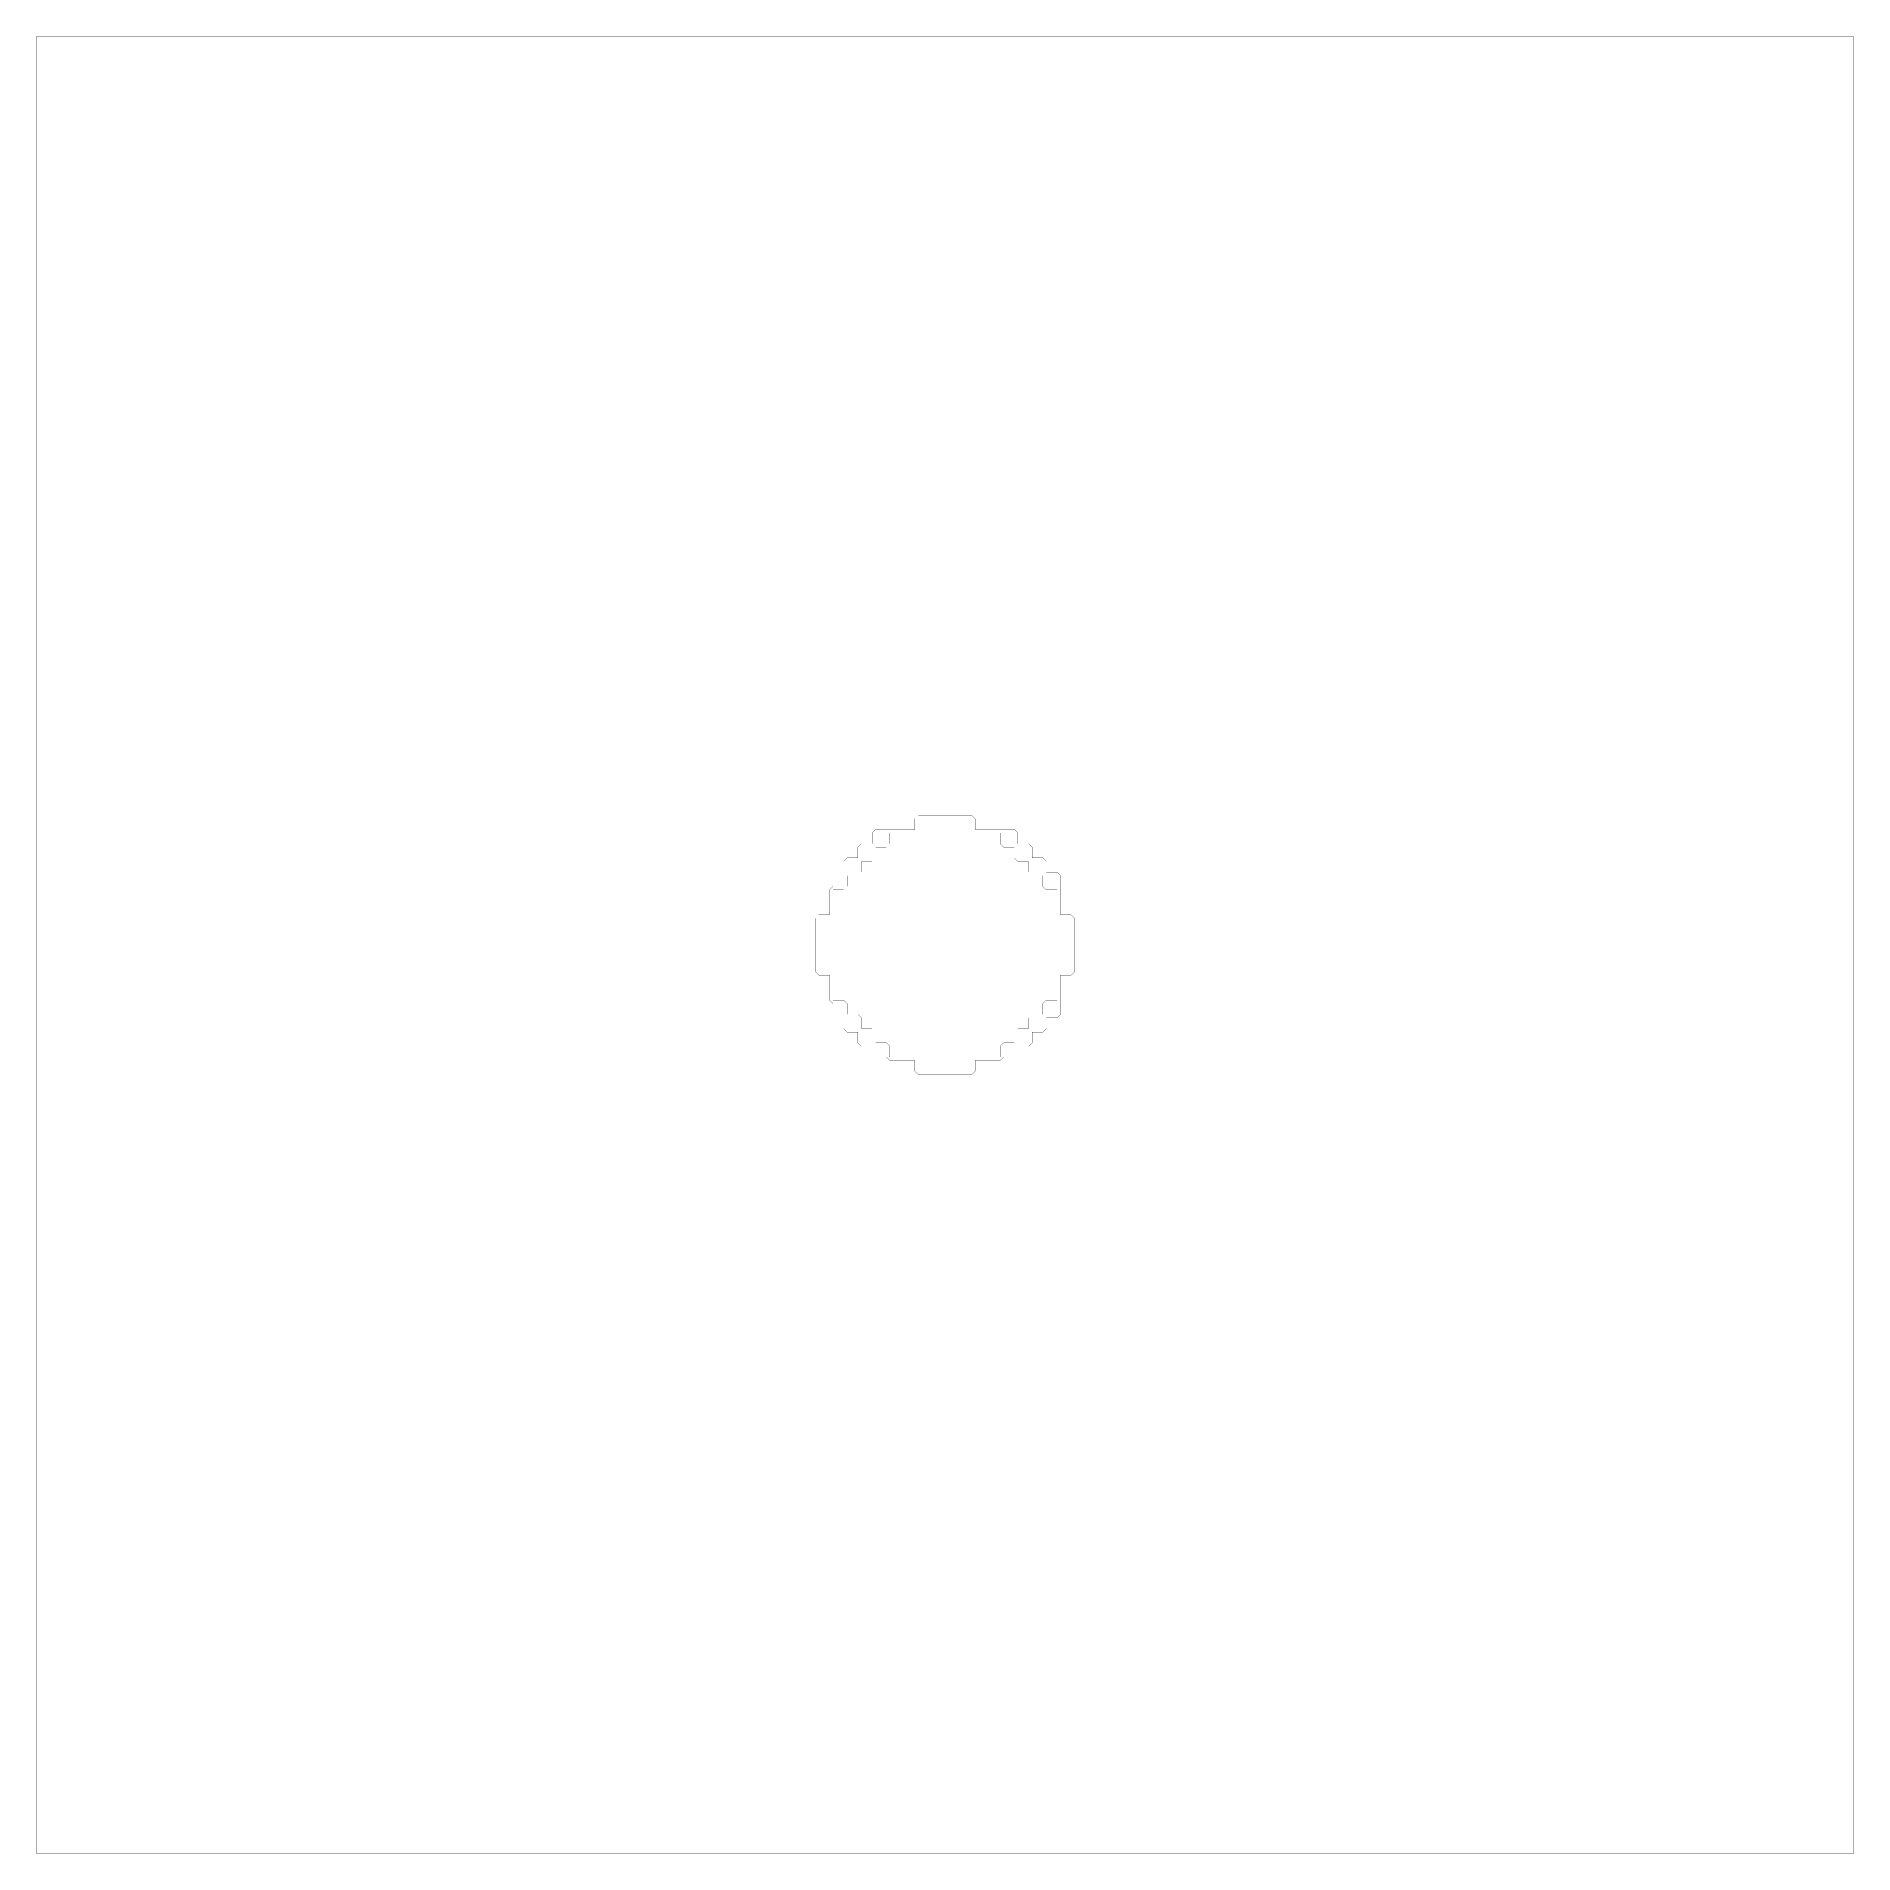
# Model space of a CAD drawing. Header units: metres. Extents: x 0 to 5006, y -5006 to 0.
import ezdxf

# ---------------------------------------------------------------- set-up
doc = ezdxf.new("R2010")
doc.units = ezdxf.units.M
doc.layers.add('conductor', color=1, linetype='Continuous')
doc.layers.add('substrate', color=5, linetype='Continuous')

msp = doc.modelspace()

# ---------------------------------------------------------------- linework, layer by layer
at = {"layer": 'conductor', "const_width": 0.5}
msp.add_lwpolyline([(2351, -2194.3), (2351, -2204.1), (2351, -2213.9), (2351, -2223.7), (2341.2, -2233.5), (2331.4, -2233.5), (2321.6, -2233.5), (2311.8, -2233.5), (2311.8, -2243.3), (2311.8, -2253.1), (2311.8, -2262.9), (2302, -2272.7), (2292.2, -2272.7), (2282.5, -2272.7), (2272.7, -2272.7), (2272.7, -2282.5), (2272.7, -2292.2), (2272.7, -2302), (2262.9, -2311.8), (2253.1, -2311.8), (2243.3, -2311.8), (2233.5, -2311.8), (2233.5, -2321.6), (2233.5, -2331.4), (2233.5, -2341.2), (2223.7, -2351), (2213.9, -2351), (2204.1, -2351), (2194.3, -2351), (2194.3, -2360.8), (2194.3, -2370.6), (2194.3, -2380.4), (2194.3, -2390.2), (2194.3, -2400), (2194.3, -2409.8), (2194.3, -2419.6), (2194.3, -2429.4), (2194.3, -2439.2), (2194.3, -2449), (2194.3, -2458.8), (2194.3, -2468.6), (2194.3, -2478.4), (2194.3, -2488.2), (2194.3, -2498), (2194.3, -2507.8), (2194.3, -2517.6), (2194.3, -2527.3), (2194.3, -2537.1), (2194.3, -2546.9), (2194.3, -2556.7), (2194.3, -2566.5), (2194.3, -2576.3), (2194.3, -2586.1), (2194.3, -2595.9), (2194.3, -2605.7), (2194.3, -2615.5), (2194.3, -2625.3), (2194.3, -2635.1), (2194.3, -2644.9), (2194.3, -2654.7), (2204.1, -2654.7), (2213.9, -2654.7), (2223.7, -2654.7), (2233.5, -2664.5), (2233.5, -2674.3), (2233.5, -2684.1), (2233.5, -2693.9), (2243.3, -2693.9), (2253.1, -2693.9), (2262.9, -2693.9), (2272.7, -2703.7), (2272.7, -2713.5), (2272.7, -2723.3), (2272.7, -2733.1), (2282.5, -2733.1), (2292.2, -2733.1), (2302, -2733.1), (2311.8, -2742.9), (2311.8, -2752.7), (2311.8, -2762.5), (2311.8, -2772.2), (2321.6, -2772.2), (2331.4, -2772.2), (2341.2, -2772.2), (2351, -2782), (2351, -2791.8), (2351, -2801.6), (2351, -2811.4), (2360.8, -2811.4), (2370.6, -2811.4), (2380.4, -2811.4), (2390.2, -2811.4), (2400, -2811.4), (2409.8, -2811.4), (2419.6, -2811.4), (2429.4, -2811.4), (2439.2, -2811.4), (2449, -2811.4), (2458.8, -2811.4), (2468.6, -2811.4), (2478.4, -2811.4), (2488.2, -2811.4), (2498, -2811.4), (2507.8, -2811.4), (2517.6, -2811.4), (2527.3, -2811.4), (2537.1, -2811.4), (2546.9, -2811.4), (2556.7, -2811.4), (2566.5, -2811.4), (2576.3, -2811.4), (2586.1, -2811.4), (2595.9, -2811.4), (2605.7, -2811.4), (2615.5, -2811.4), (2625.3, -2811.4), (2635.1, -2811.4), (2644.9, -2811.4), (2654.7, -2811.4), (2654.7, -2801.6), (2654.7, -2791.8), (2654.7, -2782), (2664.5, -2772.2), (2674.3, -2772.2), (2684.1, -2772.2), (2693.9, -2772.2), (2693.9, -2762.5), (2693.9, -2752.7), (2693.9, -2742.9), (2703.7, -2733.1), (2713.5, -2733.1), (2723.3, -2733.1), (2733.1, -2733.1), (2733.1, -2723.3), (2733.1, -2713.5), (2733.1, -2703.7), (2742.9, -2693.9), (2752.7, -2693.9), (2762.5, -2693.9), (2772.2, -2693.9), (2772.2, -2684.1), (2772.2, -2674.3), (2772.2, -2664.5), (2782, -2654.7), (2791.8, -2654.7), (2801.6, -2654.7), (2811.4, -2654.7), (2811.4, -2644.9), (2811.4, -2635.1), (2811.4, -2625.3), (2811.4, -2615.5), (2811.4, -2605.7), (2811.4, -2595.9), (2811.4, -2586.1), (2811.4, -2576.3), (2811.4, -2566.5), (2811.4, -2556.7), (2811.4, -2546.9), (2811.4, -2537.1), (2811.4, -2527.3), (2811.4, -2517.6), (2811.4, -2507.8), (2811.4, -2498), (2811.4, -2488.2), (2811.4, -2478.4), (2811.4, -2468.6), (2811.4, -2458.8), (2811.4, -2449), (2811.4, -2439.2), (2811.4, -2429.4), (2811.4, -2419.6), (2811.4, -2409.8), (2811.4, -2400), (2811.4, -2390.2), (2811.4, -2380.4), (2811.4, -2370.6), (2811.4, -2360.8), (2811.4, -2351), (2801.6, -2351), (2791.8, -2351), (2782, -2351), (2772.2, -2341.2), (2772.2, -2331.4), (2772.2, -2321.6), (2772.2, -2311.8), (2762.5, -2311.8), (2752.7, -2311.8), (2742.9, -2311.8), (2733.1, -2302), (2733.1, -2292.2), (2733.1, -2282.5), (2733.1, -2272.7), (2723.3, -2272.7), (2713.5, -2272.7), (2703.7, -2272.7), (2693.9, -2262.9), (2693.9, -2253.1), (2693.9, -2243.3), (2693.9, -2233.5), (2684.1, -2233.5), (2674.3, -2233.5), (2664.5, -2233.5), (2654.7, -2223.7), (2654.7, -2213.9), (2654.7, -2204.1), (2654.7, -2194.3), (2644.9, -2194.3), (2635.1, -2194.3), (2625.3, -2194.3), (2615.5, -2194.3), (2605.7, -2194.3), (2595.9, -2194.3), (2586.1, -2194.3), (2576.3, -2194.3), (2566.5, -2194.3), (2556.7, -2194.3), (2546.9, -2194.3), (2537.1, -2194.3), (2527.3, -2194.3), (2517.6, -2194.3), (2507.8, -2194.3), (2498, -2194.3), (2488.2, -2194.3), (2478.4, -2194.3), (2468.6, -2194.3), (2458.8, -2194.3), (2449, -2194.3), (2439.2, -2194.3), (2429.4, -2194.3), (2419.6, -2194.3), (2409.8, -2194.3), (2400, -2194.3), (2390.2, -2194.3), (2380.4, -2194.3), (2370.6, -2194.3), (2360.8, -2194.3)], close=True, dxfattribs=at)
at = {"layer": 'substrate', "const_width": 0.5}
for points in [[(0, 0), (0, -9.8), (0, -19.6), (0, -29.4), (0, -39.2), (0, -49), (0, -58.8), (0, -68.6), (0, -78.4), (0, -88.2), (0, -98), (0, -107.8), (0, -117.6), (0, -127.3), (0, -137.1), (0, -146.9), (0, -156.7), (0, -166.5), (0, -176.3), (0, -186.1), (0, -195.9), (0, -205.7), (0, -215.5), (0, -225.3), (0, -235.1), (0, -244.9), (0, -254.7), (0, -264.5), (0, -274.3), (0, -284.1), (0, -293.9), (0, -303.7), (0, -313.5), (0, -323.3), (0, -333.1), (0, -342.9), (0, -352.7), (0, -362.4), (0, -372.2), (0, -382), (0, -391.8), (0, -401.6), (0, -411.4), (0, -421.2), (0, -431), (0, -440.8), (0, -450.6), (0, -460.4), (0, -470.2), (0, -480), (0, -489.8), (0, -499.6), (0, -509.4), (0, -519.2), (0, -529), (0, -538.8), (0, -548.6), (0, -558.4), (0, -568.2), (0, -578), (0, -587.8), (0, -597.6), (0, -607.3), (0, -617.1), (0, -626.9), (0, -636.7), (0, -646.5), (0, -656.3), (0, -666.1), (0, -675.9), (0, -685.7), (0, -695.5), (0, -705.3), (0, -715.1), (0, -724.9), (0, -734.7), (0, -744.5), (0, -754.3), (0, -764.1), (0, -773.9), (0, -783.7), (0, -793.5), (0, -803.3), (0, -813.1), (0, -822.9), (0, -832.7), (0, -842.4), (0, -852.2), (0, -862), (0, -871.8), (0, -881.6), (0, -891.4), (0, -901.2), (0, -911), (0, -920.8), (0, -930.6), (0, -940.4), (0, -950.2), (0, -960), (0, -969.8), (0, -979.6), (0, -989.4), (0, -999.2), (0, -1009), (0, -1018.8), (0, -1028.6), (0, -1038.4), (0, -1048.2), (0, -1058), (0, -1067.8), (0, -1077.6), (0, -1087.3), (0, -1097.1), (0, -1106.9), (0, -1116.7), (0, -1126.5), (0, -1136.3), (0, -1146.1), (0, -1155.9), (0, -1165.7), (0, -1175.5), (0, -1185.3), (0, -1195.1), (0, -1204.9), (0, -1214.7), (0, -1224.5), (0, -1234.3), (0, -1244.1), (0, -1253.9), (0, -1263.7), (0, -1273.5), (0, -1283.3), (0, -1293.1), (0, -1302.9), (0, -1312.7), (0, -1322.4), (0, -1332.2), (0, -1342), (0, -1351.8), (0, -1361.6), (0, -1371.4), (0, -1381.2), (0, -1391), (0, -1400.8), (0, -1410.6), (0, -1420.4), (0, -1430.2), (0, -1440), (0, -1449.8), (0, -1459.6), (0, -1469.4), (0, -1479.2), (0, -1489), (0, -1498.8), (0, -1508.6), (0, -1518.4), (0, -1528.2), (0, -1538), (0, -1547.8), (0, -1557.6), (0, -1567.3), (0, -1577.1), (0, -1586.9), (0, -1596.7), (0, -1606.5), (0, -1616.3), (0, -1626.1), (0, -1635.9), (0, -1645.7), (0, -1655.5), (0, -1665.3), (0, -1675.1), (0, -1684.9), (0, -1694.7), (0, -1704.5), (0, -1714.3), (0, -1724.1), (0, -1733.9), (0, -1743.7), (0, -1753.5), (0, -1763.3), (0, -1773.1), (0, -1782.9), (0, -1792.7), (0, -1802.5), (0, -1812.2), (0, -1822), (0, -1831.8), (0, -1841.6), (0, -1851.4), (0, -1861.2), (0, -1871), (0, -1880.8), (0, -1890.6), (0, -1900.4), (0, -1910.2), (0, -1920), (0, -1929.8), (0, -1939.6), (0, -1949.4), (0, -1959.2), (0, -1969), (0, -1978.8), (0, -1988.6), (0, -1998.4), (0, -2008.2), (0, -2018), (0, -2027.8), (0, -2037.6), (0, -2047.3), (0, -2057.1), (0, -2066.9), (0, -2076.7), (0, -2086.5), (0, -2096.3), (0, -2106.1), (0, -2115.9), (0, -2125.7), (0, -2135.5), (0, -2145.3), (0, -2155.1), (0, -2164.9), (0, -2174.7), (0, -2184.5), (0, -2194.3), (0, -2204.1), (0, -2213.9), (0, -2223.7), (0, -2233.5), (0, -2243.3), (0, -2253.1), (0, -2262.9), (0, -2272.7), (0, -2282.5), (0, -2292.2), (0, -2302), (0, -2311.8), (0, -2321.6), (0, -2331.4), (0, -2341.2), (0, -2351), (0, -2360.8), (0, -2370.6), (0, -2380.4), (0, -2390.2), (0, -2400), (0, -2409.8), (0, -2419.6), (0, -2429.4), (0, -2439.2), (0, -2449), (0, -2458.8), (0, -2468.6), (0, -2478.4), (0, -2488.2), (0, -2498), (0, -2507.8), (0, -2517.6), (0, -2527.3), (0, -2537.1), (0, -2546.9), (0, -2556.7), (0, -2566.5), (0, -2576.3), (0, -2586.1), (0, -2595.9), (0, -2605.7), (0, -2615.5), (0, -2625.3), (0, -2635.1), (0, -2644.9), (0, -2654.7), (0, -2664.5), (0, -2674.3), (0, -2684.1), (0, -2693.9), (0, -2703.7), (0, -2713.5), (0, -2723.3), (0, -2733.1), (0, -2742.9), (0, -2752.7), (0, -2762.5), (0, -2772.2), (0, -2782), (0, -2791.8), (0, -2801.6), (0, -2811.4), (0, -2821.2), (0, -2831), (0, -2840.8), (0, -2850.6), (0, -2860.4), (0, -2870.2), (0, -2880), (0, -2889.8), (0, -2899.6), (0, -2909.4), (0, -2919.2), (0, -2929), (0, -2938.8), (0, -2948.6), (0, -2958.4), (0, -2968.2), (0, -2978), (0, -2987.8), (0, -2997.6), (0, -3007.3), (0, -3017.1), (0, -3026.9), (0, -3036.7), (0, -3046.5), (0, -3056.3), (0, -3066.1), (0, -3075.9), (0, -3085.7), (0, -3095.5), (0, -3105.3), (0, -3115.1), (0, -3124.9), (0, -3134.7), (0, -3144.5), (0, -3154.3), (0, -3164.1), (0, -3173.9), (0, -3183.7), (0, -3193.5), (0, -3203.3), (0, -3213.1), (0, -3222.9), (0, -3232.7), (0, -3242.5), (0, -3252.2), (0, -3262), (0, -3271.8), (0, -3281.6), (0, -3291.4), (0, -3301.2), (0, -3311), (0, -3320.8), (0, -3330.6), (0, -3340.4), (0, -3350.2), (0, -3360), (0, -3369.8), (0, -3379.6), (0, -3389.4), (0, -3399.2), (0, -3409), (0, -3418.8), (0, -3428.6), (0, -3438.4), (0, -3448.2), (0, -3458), (0, -3467.8), (0, -3477.6), (0, -3487.3), (0, -3497.1), (0, -3506.9), (0, -3516.7), (0, -3526.5), (0, -3536.3), (0, -3546.1), (0, -3555.9), (0, -3565.7), (0, -3575.5), (0, -3585.3), (0, -3595.1), (0, -3604.9), (0, -3614.7), (0, -3624.5), (0, -3634.3), (0, -3644.1), (0, -3653.9), (0, -3663.7), (0, -3673.5), (0, -3683.3), (0, -3693.1), (0, -3702.9), (0, -3712.7), (0, -3722.5), (0, -3732.2), (0, -3742), (0, -3751.8), (0, -3761.6), (0, -3771.4), (0, -3781.2), (0, -3791), (0, -3800.8), (0, -3810.6), (0, -3820.4), (0, -3830.2), (0, -3840), (0, -3849.8), (0, -3859.6), (0, -3869.4), (0, -3879.2), (0, -3889), (0, -3898.8), (0, -3908.6), (0, -3918.4), (0, -3928.2), (0, -3938), (0, -3947.8), (0, -3957.6), (0, -3967.3), (0, -3977.1), (0, -3986.9), (0, -3996.7), (0, -4006.5), (0, -4016.3), (0, -4026.1), (0, -4035.9), (0, -4045.7), (0, -4055.5), (0, -4065.3), (0, -4075.1), (0, -4084.9), (0, -4094.7), (0, -4104.5), (0, -4114.3), (0, -4124.1), (0, -4133.9), (0, -4143.7), (0, -4153.5), (0, -4163.3), (0, -4173.1), (0, -4182.9), (0, -4192.7), (0, -4202.5), (0, -4212.2), (0, -4222), (0, -4231.8), (0, -4241.6), (0, -4251.4), (0, -4261.2), (0, -4271), (0, -4280.8), (0, -4290.6), (0, -4300.4), (0, -4310.2), (0, -4320), (0, -4329.8), (0, -4339.6), (0, -4349.4), (0, -4359.2), (0, -4369), (0, -4378.8), (0, -4388.6), (0, -4398.4), (0, -4408.2), (0, -4418), (0, -4427.8), (0, -4437.6), (0, -4447.4), (0, -4457.1), (0, -4466.9), (0, -4476.7), (0, -4486.5), (0, -4496.3), (0, -4506.1), (0, -4515.9), (0, -4525.7), (0, -4535.5), (0, -4545.3), (0, -4555.1), (0, -4564.9), (0, -4574.7), (0, -4584.5), (0, -4594.3), (0, -4604.1), (0, -4613.9), (0, -4623.7), (0, -4633.5), (0, -4643.3), (0, -4653.1), (0, -4662.9), (0, -4672.7), (0, -4682.5), (0, -4692.2), (0, -4702), (0, -4711.8), (0, -4721.6), (0, -4731.4), (0, -4741.2), (0, -4751), (0, -4760.8), (0, -4770.6), (0, -4780.4), (0, -4790.2), (0, -4800), (0, -4809.8), (0, -4819.6), (0, -4829.4), (0, -4839.2), (0, -4849), (0, -4858.8), (0, -4868.6), (0, -4878.4), (0, -4888.2), (0, -4898), (0, -4907.8), (0, -4917.6), (0, -4927.4), (0, -4937.1), (0, -4946.9), (0, -4956.7), (0, -4966.5), (0, -4976.3), (0, -4986.1), (0, -4995.9), (0, -5005.7), (9.8, -5005.7), (19.6, -5005.7), (29.4, -5005.7), (39.2, -5005.7), (49, -5005.7), (58.8, -5005.7), (68.6, -5005.7), (78.4, -5005.7), (88.2, -5005.7), (98, -5005.7), (107.8, -5005.7), (117.6, -5005.7), (127.3, -5005.7), (137.1, -5005.7), (146.9, -5005.7), (156.7, -5005.7), (166.5, -5005.7), (176.3, -5005.7), (186.1, -5005.7), (195.9, -5005.7), (205.7, -5005.7), (215.5, -5005.7), (225.3, -5005.7), (235.1, -5005.7), (244.9, -5005.7), (254.7, -5005.7), (264.5, -5005.7), (274.3, -5005.7), (284.1, -5005.7), (293.9, -5005.7), (303.7, -5005.7), (313.5, -5005.7), (323.3, -5005.7), (333.1, -5005.7), (342.9, -5005.7), (352.7, -5005.7), (362.4, -5005.7), (372.2, -5005.7), (382, -5005.7), (391.8, -5005.7), (401.6, -5005.7), (411.4, -5005.7), (421.2, -5005.7), (431, -5005.7), (440.8, -5005.7), (450.6, -5005.7), (460.4, -5005.7), (470.2, -5005.7), (480, -5005.7), (489.8, -5005.7), (499.6, -5005.7), (509.4, -5005.7), (519.2, -5005.7), (529, -5005.7), (538.8, -5005.7), (548.6, -5005.7), (558.4, -5005.7), (568.2, -5005.7), (578, -5005.7), (587.8, -5005.7), (597.6, -5005.7), (607.3, -5005.7), (617.1, -5005.7), (626.9, -5005.7), (636.7, -5005.7), (646.5, -5005.7), (656.3, -5005.7), (666.1, -5005.7), (675.9, -5005.7), (685.7, -5005.7), (695.5, -5005.7), (705.3, -5005.7), (715.1, -5005.7), (724.9, -5005.7), (734.7, -5005.7), (744.5, -5005.7), (754.3, -5005.7), (764.1, -5005.7), (773.9, -5005.7), (783.7, -5005.7), (793.5, -5005.7), (803.3, -5005.7), (813.1, -5005.7), (822.9, -5005.7), (832.7, -5005.7), (842.4, -5005.7), (852.2, -5005.7), (862, -5005.7), (871.8, -5005.7), (881.6, -5005.7), (891.4, -5005.7), (901.2, -5005.7), (911, -5005.7), (920.8, -5005.7), (930.6, -5005.7), (940.4, -5005.7), (950.2, -5005.7), (960, -5005.7), (969.8, -5005.7), (979.6, -5005.7), (989.4, -5005.7), (999.2, -5005.7), (1009, -5005.7), (1018.8, -5005.7), (1028.6, -5005.7), (1038.4, -5005.7), (1048.2, -5005.7), (1058, -5005.7), (1067.8, -5005.7), (1077.6, -5005.7), (1087.3, -5005.7), (1097.1, -5005.7), (1106.9, -5005.7), (1116.7, -5005.7), (1126.5, -5005.7), (1136.3, -5005.7), (1146.1, -5005.7), (1155.9, -5005.7), (1165.7, -5005.7), (1175.5, -5005.7), (1185.3, -5005.7), (1195.1, -5005.7), (1204.9, -5005.7), (1214.7, -5005.7), (1224.5, -5005.7), (1234.3, -5005.7), (1244.1, -5005.7), (1253.9, -5005.7), (1263.7, -5005.7), (1273.5, -5005.7), (1283.3, -5005.7), (1293.1, -5005.7), (1302.9, -5005.7), (1312.7, -5005.7), (1322.4, -5005.7), (1332.2, -5005.7), (1342, -5005.7), (1351.8, -5005.7), (1361.6, -5005.7), (1371.4, -5005.7), (1381.2, -5005.7), (1391, -5005.7), (1400.8, -5005.7), (1410.6, -5005.7), (1420.4, -5005.7), (1430.2, -5005.7), (1440, -5005.7), (1449.8, -5005.7), (1459.6, -5005.7), (1469.4, -5005.7), (1479.2, -5005.7), (1489, -5005.7), (1498.8, -5005.7), (1508.6, -5005.7), (1518.4, -5005.7), (1528.2, -5005.7), (1538, -5005.7), (1547.8, -5005.7), (1557.6, -5005.7), (1567.3, -5005.7), (1577.1, -5005.7), (1586.9, -5005.7), (1596.7, -5005.7), (1606.5, -5005.7), (1616.3, -5005.7), (1626.1, -5005.7), (1635.9, -5005.7), (1645.7, -5005.7), (1655.5, -5005.7), (1665.3, -5005.7), (1675.1, -5005.7), (1684.9, -5005.7), (1694.7, -5005.7), (1704.5, -5005.7), (1714.3, -5005.7), (1724.1, -5005.7), (1733.9, -5005.7), (1743.7, -5005.7), (1753.5, -5005.7), (1763.3, -5005.7), (1773.1, -5005.7), (1782.9, -5005.7), (1792.7, -5005.7), (1802.5, -5005.7), (1812.2, -5005.7), (1822, -5005.7), (1831.8, -5005.7), (1841.6, -5005.7), (1851.4, -5005.7), (1861.2, -5005.7), (1871, -5005.7), (1880.8, -5005.7), (1890.6, -5005.7), (1900.4, -5005.7), (1910.2, -5005.7), (1920, -5005.7), (1929.8, -5005.7), (1939.6, -5005.7), (1949.4, -5005.7), (1959.2, -5005.7), (1969, -5005.7), (1978.8, -5005.7), (1988.6, -5005.7), (1998.4, -5005.7), (2008.2, -5005.7), (2018, -5005.7), (2027.8, -5005.7), (2037.6, -5005.7), (2047.3, -5005.7), (2057.1, -5005.7), (2066.9, -5005.7), (2076.7, -5005.7), (2086.5, -5005.7), (2096.3, -5005.7), (2106.1, -5005.7), (2115.9, -5005.7), (2125.7, -5005.7), (2135.5, -5005.7), (2145.3, -5005.7), (2155.1, -5005.7), (2164.9, -5005.7), (2174.7, -5005.7), (2184.5, -5005.7), (2194.3, -5005.7), (2204.1, -5005.7), (2213.9, -5005.7), (2223.7, -5005.7), (2233.5, -5005.7), (2243.3, -5005.7), (2253.1, -5005.7), (2262.9, -5005.7), (2272.7, -5005.7), (2282.5, -5005.7), (2292.2, -5005.7), (2302, -5005.7), (2311.8, -5005.7), (2321.6, -5005.7), (2331.4, -5005.7), (2341.2, -5005.7), (2351, -5005.7), (2360.8, -5005.7), (2370.6, -5005.7), (2380.4, -5005.7), (2390.2, -5005.7), (2400, -5005.7), (2409.8, -5005.7), (2419.6, -5005.7), (2429.4, -5005.7), (2439.2, -5005.7), (2449, -5005.7), (2458.8, -5005.7), (2468.6, -5005.7), (2478.4, -5005.7), (2488.2, -5005.7), (2498, -5005.7), (2507.8, -5005.7), (2517.6, -5005.7), (2527.3, -5005.7), (2537.1, -5005.7), (2546.9, -5005.7), (2556.7, -5005.7), (2566.5, -5005.7), (2576.3, -5005.7), (2586.1, -5005.7), (2595.9, -5005.7), (2605.7, -5005.7), (2615.5, -5005.7), (2625.3, -5005.7), (2635.1, -5005.7), (2644.9, -5005.7), (2654.7, -5005.7), (2664.5, -5005.7), (2674.3, -5005.7), (2684.1, -5005.7), (2693.9, -5005.7), (2703.7, -5005.7), (2713.5, -5005.7), (2723.3, -5005.7), (2733.1, -5005.7), (2742.9, -5005.7), (2752.7, -5005.7), (2762.5, -5005.7), (2772.2, -5005.7), (2782, -5005.7), (2791.8, -5005.7), (2801.6, -5005.7), (2811.4, -5005.7), (2821.2, -5005.7), (2831, -5005.7), (2840.8, -5005.7), (2850.6, -5005.7), (2860.4, -5005.7), (2870.2, -5005.7), (2880, -5005.7), (2889.8, -5005.7), (2899.6, -5005.7), (2909.4, -5005.7), (2919.2, -5005.7), (2929, -5005.7), (2938.8, -5005.7), (2948.6, -5005.7), (2958.4, -5005.7), (2968.2, -5005.7), (2978, -5005.7), (2987.8, -5005.7), (2997.6, -5005.7), (3007.3, -5005.7), (3017.1, -5005.7), (3026.9, -5005.7), (3036.7, -5005.7), (3046.5, -5005.7), (3056.3, -5005.7), (3066.1, -5005.7), (3075.9, -5005.7), (3085.7, -5005.7), (3095.5, -5005.7), (3105.3, -5005.7), (3115.1, -5005.7), (3124.9, -5005.7), (3134.7, -5005.7), (3144.5, -5005.7), (3154.3, -5005.7), (3164.1, -5005.7), (3173.9, -5005.7), (3183.7, -5005.7), (3193.5, -5005.7), (3203.3, -5005.7), (3213.1, -5005.7), (3222.9, -5005.7), (3232.7, -5005.7), (3242.5, -5005.7), (3252.2, -5005.7), (3262, -5005.7), (3271.8, -5005.7), (3281.6, -5005.7), (3291.4, -5005.7), (3301.2, -5005.7), (3311, -5005.7), (3320.8, -5005.7), (3330.6, -5005.7), (3340.4, -5005.7), (3350.2, -5005.7), (3360, -5005.7), (3369.8, -5005.7), (3379.6, -5005.7), (3389.4, -5005.7), (3399.2, -5005.7), (3409, -5005.7), (3418.8, -5005.7), (3428.6, -5005.7), (3438.4, -5005.7), (3448.2, -5005.7), (3458, -5005.7), (3467.8, -5005.7), (3477.6, -5005.7), (3487.3, -5005.7), (3497.1, -5005.7), (3506.9, -5005.7), (3516.7, -5005.7), (3526.5, -5005.7), (3536.3, -5005.7), (3546.1, -5005.7), (3555.9, -5005.7), (3565.7, -5005.7), (3575.5, -5005.7), (3585.3, -5005.7), (3595.1, -5005.7), (3604.9, -5005.7), (3614.7, -5005.7), (3624.5, -5005.7), (3634.3, -5005.7), (3644.1, -5005.7), (3653.9, -5005.7), (3663.7, -5005.7), (3673.5, -5005.7), (3683.3, -5005.7), (3693.1, -5005.7), (3702.9, -5005.7), (3712.7, -5005.7), (3722.5, -5005.7), (3732.2, -5005.7), (3742, -5005.7), (3751.8, -5005.7), (3761.6, -5005.7), (3771.4, -5005.7), (3781.2, -5005.7), (3791, -5005.7), (3800.8, -5005.7), (3810.6, -5005.7), (3820.4, -5005.7), (3830.2, -5005.7), (3840, -5005.7), (3849.8, -5005.7), (3859.6, -5005.7), (3869.4, -5005.7), (3879.2, -5005.7), (3889, -5005.7), (3898.8, -5005.7), (3908.6, -5005.7), (3918.4, -5005.7), (3928.2, -5005.7), (3938, -5005.7), (3947.8, -5005.7), (3957.6, -5005.7), (3967.3, -5005.7), (3977.1, -5005.7), (3986.9, -5005.7), (3996.7, -5005.7), (4006.5, -5005.7), (4016.3, -5005.7), (4026.1, -5005.7), (4035.9, -5005.7), (4045.7, -5005.7), (4055.5, -5005.7), (4065.3, -5005.7), (4075.1, -5005.7), (4084.9, -5005.7), (4094.7, -5005.7), (4104.5, -5005.7), (4114.3, -5005.7), (4124.1, -5005.7), (4133.9, -5005.7), (4143.7, -5005.7), (4153.5, -5005.7), (4163.3, -5005.7), (4173.1, -5005.7), (4182.9, -5005.7), (4192.7, -5005.7), (4202.5, -5005.7), (4212.2, -5005.7), (4222, -5005.7), (4231.8, -5005.7), (4241.6, -5005.7), (4251.4, -5005.7), (4261.2, -5005.7), (4271, -5005.7), (4280.8, -5005.7), (4290.6, -5005.7), (4300.4, -5005.7), (4310.2, -5005.7), (4320, -5005.7), (4329.8, -5005.7), (4339.6, -5005.7), (4349.4, -5005.7), (4359.2, -5005.7), (4369, -5005.7), (4378.8, -5005.7), (4388.6, -5005.7), (4398.4, -5005.7), (4408.2, -5005.7), (4418, -5005.7), (4427.8, -5005.7), (4437.6, -5005.7), (4447.4, -5005.7), (4457.1, -5005.7), (4466.9, -5005.7), (4476.7, -5005.7), (4486.5, -5005.7), (4496.3, -5005.7), (4506.1, -5005.7), (4515.9, -5005.7), (4525.7, -5005.7), (4535.5, -5005.7), (4545.3, -5005.7), (4555.1, -5005.7), (4564.9, -5005.7), (4574.7, -5005.7), (4584.5, -5005.7), (4594.3, -5005.7), (4604.1, -5005.7), (4613.9, -5005.7), (4623.7, -5005.7), (4633.5, -5005.7), (4643.3, -5005.7), (4653.1, -5005.7), (4662.9, -5005.7), (4672.7, -5005.7), (4682.5, -5005.7), (4692.2, -5005.7), (4702, -5005.7), (4711.8, -5005.7), (4721.6, -5005.7), (4731.4, -5005.7), (4741.2, -5005.7), (4751, -5005.7), (4760.8, -5005.7), (4770.6, -5005.7), (4780.4, -5005.7), (4790.2, -5005.7), (4800, -5005.7), (4809.8, -5005.7), (4819.6, -5005.7), (4829.4, -5005.7), (4839.2, -5005.7), (4849, -5005.7), (4858.8, -5005.7), (4868.6, -5005.7), (4878.4, -5005.7), (4888.2, -5005.7), (4898, -5005.7), (4907.8, -5005.7), (4917.6, -5005.7), (4927.4, -5005.7), (4937.1, -5005.7), (4946.9, -5005.7), (4956.7, -5005.7), (4966.5, -5005.7), (4976.3, -5005.7), (4986.1, -5005.7), (4995.9, -5005.7), (5005.7, -5005.7), (5005.7, -4995.9), (5005.7, -4986.1), (5005.7, -4976.3), (5005.7, -4966.5), (5005.7, -4956.7), (5005.7, -4946.9), (5005.7, -4937.1), (5005.7, -4927.4), (5005.7, -4917.6), (5005.7, -4907.8), (5005.7, -4898), (5005.7, -4888.2), (5005.7, -4878.4), (5005.7, -4868.6), (5005.7, -4858.8), (5005.7, -4849), (5005.7, -4839.2), (5005.7, -4829.4), (5005.7, -4819.6), (5005.7, -4809.8), (5005.7, -4800), (5005.7, -4790.2), (5005.7, -4780.4), (5005.7, -4770.6), (5005.7, -4760.8), (5005.7, -4751), (5005.7, -4741.2), (5005.7, -4731.4), (5005.7, -4721.6), (5005.7, -4711.8), (5005.7, -4702), (5005.7, -4692.2), (5005.7, -4682.5), (5005.7, -4672.7), (5005.7, -4662.9), (5005.7, -4653.1), (5005.7, -4643.3), (5005.7, -4633.5), (5005.7, -4623.7), (5005.7, -4613.9), (5005.7, -4604.1), (5005.7, -4594.3), (5005.7, -4584.5), (5005.7, -4574.7), (5005.7, -4564.9), (5005.7, -4555.1), (5005.7, -4545.3), (5005.7, -4535.5), (5005.7, -4525.7), (5005.7, -4515.9), (5005.7, -4506.1), (5005.7, -4496.3), (5005.7, -4486.5), (5005.7, -4476.7), (5005.7, -4466.9), (5005.7, -4457.1), (5005.7, -4447.4), (5005.7, -4437.6), (5005.7, -4427.8), (5005.7, -4418), (5005.7, -4408.2), (5005.7, -4398.4), (5005.7, -4388.6), (5005.7, -4378.8), (5005.7, -4369), (5005.7, -4359.2), (5005.7, -4349.4), (5005.7, -4339.6), (5005.7, -4329.8), (5005.7, -4320), (5005.7, -4310.2), (5005.7, -4300.4), (5005.7, -4290.6), (5005.7, -4280.8), (5005.7, -4271), (5005.7, -4261.2), (5005.7, -4251.4), (5005.7, -4241.6), (5005.7, -4231.8), (5005.7, -4222), (5005.7, -4212.2), (5005.7, -4202.5), (5005.7, -4192.7), (5005.7, -4182.9), (5005.7, -4173.1), (5005.7, -4163.3), (5005.7, -4153.5), (5005.7, -4143.7), (5005.7, -4133.9), (5005.7, -4124.1), (5005.7, -4114.3), (5005.7, -4104.5), (5005.7, -4094.7), (5005.7, -4084.9), (5005.7, -4075.1), (5005.7, -4065.3), (5005.7, -4055.5), (5005.7, -4045.7), (5005.7, -4035.9), (5005.7, -4026.1), (5005.7, -4016.3), (5005.7, -4006.5), (5005.7, -3996.7), (5005.7, -3986.9), (5005.7, -3977.1), (5005.7, -3967.3), (5005.7, -3957.6), (5005.7, -3947.8), (5005.7, -3938), (5005.7, -3928.2), (5005.7, -3918.4), (5005.7, -3908.6), (5005.7, -3898.8), (5005.7, -3889), (5005.7, -3879.2), (5005.7, -3869.4), (5005.7, -3859.6), (5005.7, -3849.8), (5005.7, -3840), (5005.7, -3830.2), (5005.7, -3820.4), (5005.7, -3810.6), (5005.7, -3800.8), (5005.7, -3791), (5005.7, -3781.2), (5005.7, -3771.4), (5005.7, -3761.6), (5005.7, -3751.8), (5005.7, -3742), (5005.7, -3732.2), (5005.7, -3722.5), (5005.7, -3712.7), (5005.7, -3702.9), (5005.7, -3693.1), (5005.7, -3683.3), (5005.7, -3673.5), (5005.7, -3663.7), (5005.7, -3653.9), (5005.7, -3644.1), (5005.7, -3634.3), (5005.7, -3624.5), (5005.7, -3614.7), (5005.7, -3604.9), (5005.7, -3595.1), (5005.7, -3585.3), (5005.7, -3575.5), (5005.7, -3565.7), (5005.7, -3555.9), (5005.7, -3546.1), (5005.7, -3536.3), (5005.7, -3526.5), (5005.7, -3516.7), (5005.7, -3506.9), (5005.7, -3497.1), (5005.7, -3487.3), (5005.7, -3477.6), (5005.7, -3467.8), (5005.7, -3458), (5005.7, -3448.2), (5005.7, -3438.4), (5005.7, -3428.6), (5005.7, -3418.8), (5005.7, -3409), (5005.7, -3399.2), (5005.7, -3389.4), (5005.7, -3379.6), (5005.7, -3369.8), (5005.7, -3360), (5005.7, -3350.2), (5005.7, -3340.4), (5005.7, -3330.6), (5005.7, -3320.8), (5005.7, -3311), (5005.7, -3301.2), (5005.7, -3291.4), (5005.7, -3281.6), (5005.7, -3271.8), (5005.7, -3262), (5005.7, -3252.2), (5005.7, -3242.5), (5005.7, -3232.7), (5005.7, -3222.9), (5005.7, -3213.1), (5005.7, -3203.3), (5005.7, -3193.5), (5005.7, -3183.7), (5005.7, -3173.9), (5005.7, -3164.1), (5005.7, -3154.3), (5005.7, -3144.5), (5005.7, -3134.7), (5005.7, -3124.9), (5005.7, -3115.1), (5005.7, -3105.3), (5005.7, -3095.5), (5005.7, -3085.7), (5005.7, -3075.9), (5005.7, -3066.1), (5005.7, -3056.3), (5005.7, -3046.5), (5005.7, -3036.7), (5005.7, -3026.9), (5005.7, -3017.1), (5005.7, -3007.3), (5005.7, -2997.6), (5005.7, -2987.8), (5005.7, -2978), (5005.7, -2968.2), (5005.7, -2958.4), (5005.7, -2948.6), (5005.7, -2938.8), (5005.7, -2929), (5005.7, -2919.2), (5005.7, -2909.4), (5005.7, -2899.6), (5005.7, -2889.8), (5005.7, -2880), (5005.7, -2870.2), (5005.7, -2860.4), (5005.7, -2850.6), (5005.7, -2840.8), (5005.7, -2831), (5005.7, -2821.2), (5005.7, -2811.4), (5005.7, -2801.6), (5005.7, -2791.8), (5005.7, -2782), (5005.7, -2772.2), (5005.7, -2762.5), (5005.7, -2752.7), (5005.7, -2742.9), (5005.7, -2733.1), (5005.7, -2723.3), (5005.7, -2713.5), (5005.7, -2703.7), (5005.7, -2693.9), (5005.7, -2684.1), (5005.7, -2674.3), (5005.7, -2664.5), (5005.7, -2654.7), (5005.7, -2644.9), (5005.7, -2635.1), (5005.7, -2625.3), (5005.7, -2615.5), (5005.7, -2605.7), (5005.7, -2595.9), (5005.7, -2586.1), (5005.7, -2576.3), (5005.7, -2566.5), (5005.7, -2556.7), (5005.7, -2546.9), (5005.7, -2537.1), (5005.7, -2527.3), (5005.7, -2517.6), (5005.7, -2507.8), (5005.7, -2498), (5005.7, -2488.2), (5005.7, -2478.4), (5005.7, -2468.6), (5005.7, -2458.8), (5005.7, -2449), (5005.7, -2439.2), (5005.7, -2429.4), (5005.7, -2419.6), (5005.7, -2409.8), (5005.7, -2400), (5005.7, -2390.2), (5005.7, -2380.4), (5005.7, -2370.6), (5005.7, -2360.8), (5005.7, -2351), (5005.7, -2341.2), (5005.7, -2331.4), (5005.7, -2321.6), (5005.7, -2311.8), (5005.7, -2302), (5005.7, -2292.2), (5005.7, -2282.5), (5005.7, -2272.7), (5005.7, -2262.9), (5005.7, -2253.1), (5005.7, -2243.3), (5005.7, -2233.5), (5005.7, -2223.7), (5005.7, -2213.9), (5005.7, -2204.1), (5005.7, -2194.3), (5005.7, -2184.5), (5005.7, -2174.7), (5005.7, -2164.9), (5005.7, -2155.1), (5005.7, -2145.3), (5005.7, -2135.5), (5005.7, -2125.7), (5005.7, -2115.9), (5005.7, -2106.1), (5005.7, -2096.3), (5005.7, -2086.5), (5005.7, -2076.7), (5005.7, -2066.9), (5005.7, -2057.1), (5005.7, -2047.3), (5005.7, -2037.6), (5005.7, -2027.8), (5005.7, -2018), (5005.7, -2008.2), (5005.7, -1998.4), (5005.7, -1988.6), (5005.7, -1978.8), (5005.7, -1969), (5005.7, -1959.2), (5005.7, -1949.4), (5005.7, -1939.6), (5005.7, -1929.8), (5005.7, -1920), (5005.7, -1910.2), (5005.7, -1900.4), (5005.7, -1890.6), (5005.7, -1880.8), (5005.7, -1871), (5005.7, -1861.2), (5005.7, -1851.4), (5005.7, -1841.6), (5005.7, -1831.8), (5005.7, -1822), (5005.7, -1812.2), (5005.7, -1802.5), (5005.7, -1792.7), (5005.7, -1782.9), (5005.7, -1773.1), (5005.7, -1763.3), (5005.7, -1753.5), (5005.7, -1743.7), (5005.7, -1733.9), (5005.7, -1724.1), (5005.7, -1714.3), (5005.7, -1704.5), (5005.7, -1694.7), (5005.7, -1684.9), (5005.7, -1675.1), (5005.7, -1665.3), (5005.7, -1655.5), (5005.7, -1645.7), (5005.7, -1635.9), (5005.7, -1626.1), (5005.7, -1616.3), (5005.7, -1606.5), (5005.7, -1596.7), (5005.7, -1586.9), (5005.7, -1577.1), (5005.7, -1567.3), (5005.7, -1557.6), (5005.7, -1547.8), (5005.7, -1538), (5005.7, -1528.2), (5005.7, -1518.4), (5005.7, -1508.6), (5005.7, -1498.8), (5005.7, -1489), (5005.7, -1479.2), (5005.7, -1469.4), (5005.7, -1459.6), (5005.7, -1449.8), (5005.7, -1440), (5005.7, -1430.2), (5005.7, -1420.4), (5005.7, -1410.6), (5005.7, -1400.8), (5005.7, -1391), (5005.7, -1381.2), (5005.7, -1371.4), (5005.7, -1361.6), (5005.7, -1351.8), (5005.7, -1342), (5005.7, -1332.2), (5005.7, -1322.4), (5005.7, -1312.7), (5005.7, -1302.9), (5005.7, -1293.1), (5005.7, -1283.3), (5005.7, -1273.5), (5005.7, -1263.7), (5005.7, -1253.9), (5005.7, -1244.1), (5005.7, -1234.3), (5005.7, -1224.5), (5005.7, -1214.7), (5005.7, -1204.9), (5005.7, -1195.1), (5005.7, -1185.3), (5005.7, -1175.5), (5005.7, -1165.7), (5005.7, -1155.9), (5005.7, -1146.1), (5005.7, -1136.3), (5005.7, -1126.5), (5005.7, -1116.7), (5005.7, -1106.9), (5005.7, -1097.1), (5005.7, -1087.3), (5005.7, -1077.6), (5005.7, -1067.8), (5005.7, -1058), (5005.7, -1048.2), (5005.7, -1038.4), (5005.7, -1028.6), (5005.7, -1018.8), (5005.7, -1009), (5005.7, -999.2), (5005.7, -989.4), (5005.7, -979.6), (5005.7, -969.8), (5005.7, -960), (5005.7, -950.2), (5005.7, -940.4), (5005.7, -930.6), (5005.7, -920.8), (5005.7, -911), (5005.7, -901.2), (5005.7, -891.4), (5005.7, -881.6), (5005.7, -871.8), (5005.7, -862), (5005.7, -852.2), (5005.7, -842.4), (5005.7, -832.7), (5005.7, -822.9), (5005.7, -813.1), (5005.7, -803.3), (5005.7, -793.5), (5005.7, -783.7), (5005.7, -773.9), (5005.7, -764.1), (5005.7, -754.3), (5005.7, -744.5), (5005.7, -734.7), (5005.7, -724.9), (5005.7, -715.1), (5005.7, -705.3), (5005.7, -695.5), (5005.7, -685.7), (5005.7, -675.9), (5005.7, -666.1), (5005.7, -656.3), (5005.7, -646.5), (5005.7, -636.7), (5005.7, -626.9), (5005.7, -617.1), (5005.7, -607.3), (5005.7, -597.6), (5005.7, -587.8), (5005.7, -578), (5005.7, -568.2), (5005.7, -558.4), (5005.7, -548.6), (5005.7, -538.8), (5005.7, -529), (5005.7, -519.2), (5005.7, -509.4), (5005.7, -499.6), (5005.7, -489.8), (5005.7, -480), (5005.7, -470.2), (5005.7, -460.4), (5005.7, -450.6), (5005.7, -440.8), (5005.7, -431), (5005.7, -421.2), (5005.7, -411.4), (5005.7, -401.6), (5005.7, -391.8), (5005.7, -382), (5005.7, -372.2), (5005.7, -362.4), (5005.7, -352.7), (5005.7, -342.9), (5005.7, -333.1), (5005.7, -323.3), (5005.7, -313.5), (5005.7, -303.7), (5005.7, -293.9), (5005.7, -284.1), (5005.7, -274.3), (5005.7, -264.5), (5005.7, -254.7), (5005.7, -244.9), (5005.7, -235.1), (5005.7, -225.3), (5005.7, -215.5), (5005.7, -205.7), (5005.7, -195.9), (5005.7, -186.1), (5005.7, -176.3), (5005.7, -166.5), (5005.7, -156.7), (5005.7, -146.9), (5005.7, -137.1), (5005.7, -127.3), (5005.7, -117.6), (5005.7, -107.8), (5005.7, -98), (5005.7, -88.2), (5005.7, -78.4), (5005.7, -68.6), (5005.7, -58.8), (5005.7, -49), (5005.7, -39.2), (5005.7, -29.4), (5005.7, -19.6), (5005.7, -9.8), (5005.7, 0), (4995.9, 0), (4986.1, 0), (4976.3, 0), (4966.5, 0), (4956.7, 0), (4946.9, 0), (4937.1, 0), (4927.4, 0), (4917.6, 0), (4907.8, 0), (4898, 0), (4888.2, 0), (4878.4, 0), (4868.6, 0), (4858.8, 0), (4849, 0), (4839.2, 0), (4829.4, 0), (4819.6, 0), (4809.8, 0), (4800, 0), (4790.2, 0), (4780.4, 0), (4770.6, 0), (4760.8, 0), (4751, 0), (4741.2, 0), (4731.4, 0), (4721.6, 0), (4711.8, 0), (4702, 0), (4692.2, 0), (4682.5, 0), (4672.7, 0), (4662.9, 0), (4653.1, 0), (4643.3, 0), (4633.5, 0), (4623.7, 0), (4613.9, 0), (4604.1, 0), (4594.3, 0), (4584.5, 0), (4574.7, 0), (4564.9, 0), (4555.1, 0), (4545.3, 0), (4535.5, 0), (4525.7, 0), (4515.9, 0), (4506.1, 0), (4496.3, 0), (4486.5, 0), (4476.7, 0), (4466.9, 0), (4457.1, 0), (4447.4, 0), (4437.6, 0), (4427.8, 0), (4418, 0), (4408.2, 0), (4398.4, 0), (4388.6, 0), (4378.8, 0), (4369, 0), (4359.2, 0), (4349.4, 0), (4339.6, 0), (4329.8, 0), (4320, 0), (4310.2, 0), (4300.4, 0), (4290.6, 0), (4280.8, 0), (4271, 0), (4261.2, 0), (4251.4, 0), (4241.6, 0), (4231.8, 0), (4222, 0), (4212.2, 0), (4202.5, 0), (4192.7, 0), (4182.9, 0), (4173.1, 0), (4163.3, 0), (4153.5, 0), (4143.7, 0), (4133.9, 0), (4124.1, 0), (4114.3, 0), (4104.5, 0), (4094.7, 0), (4084.9, 0), (4075.1, 0), (4065.3, 0), (4055.5, 0), (4045.7, 0), (4035.9, 0), (4026.1, 0), (4016.3, 0), (4006.5, 0), (3996.7, 0), (3986.9, 0), (3977.1, 0), (3967.3, 0), (3957.6, 0), (3947.8, 0), (3938, 0), (3928.2, 0), (3918.4, 0), (3908.6, 0), (3898.8, 0), (3889, 0), (3879.2, 0), (3869.4, 0), (3859.6, 0), (3849.8, 0), (3840, 0), (3830.2, 0), (3820.4, 0), (3810.6, 0), (3800.8, 0), (3791, 0), (3781.2, 0), (3771.4, 0), (3761.6, 0), (3751.8, 0), (3742, 0), (3732.2, 0), (3722.5, 0), (3712.7, 0), (3702.9, 0), (3693.1, 0), (3683.3, 0), (3673.5, 0), (3663.7, 0), (3653.9, 0), (3644.1, 0), (3634.3, 0), (3624.5, 0), (3614.7, 0), (3604.9, 0), (3595.1, 0), (3585.3, 0), (3575.5, 0), (3565.7, 0), (3555.9, 0), (3546.1, 0), (3536.3, 0), (3526.5, 0), (3516.7, 0), (3506.9, 0), (3497.1, 0), (3487.3, 0), (3477.6, 0), (3467.8, 0), (3458, 0), (3448.2, 0), (3438.4, 0), (3428.6, 0), (3418.8, 0), (3409, 0), (3399.2, 0), (3389.4, 0), (3379.6, 0), (3369.8, 0), (3360, 0), (3350.2, 0), (3340.4, 0), (3330.6, 0), (3320.8, 0), (3311, 0), (3301.2, 0), (3291.4, 0), (3281.6, 0), (3271.8, 0), (3262, 0), (3252.2, 0), (3242.5, 0), (3232.7, 0), (3222.9, 0), (3213.1, 0), (3203.3, 0), (3193.5, 0), (3183.7, 0), (3173.9, 0), (3164.1, 0), (3154.3, 0), (3144.5, 0), (3134.7, 0), (3124.9, 0), (3115.1, 0), (3105.3, 0), (3095.5, 0), (3085.7, 0), (3075.9, 0), (3066.1, 0), (3056.3, 0), (3046.5, 0), (3036.7, 0), (3026.9, 0), (3017.1, 0), (3007.3, 0), (2997.6, 0), (2987.8, 0), (2978, 0), (2968.2, 0), (2958.4, 0), (2948.6, 0), (2938.8, 0), (2929, 0), (2919.2, 0), (2909.4, 0), (2899.6, 0), (2889.8, 0), (2880, 0), (2870.2, 0), (2860.4, 0), (2850.6, 0), (2840.8, 0), (2831, 0), (2821.2, 0), (2811.4, 0), (2801.6, 0), (2791.8, 0), (2782, 0), (2772.2, 0), (2762.5, 0), (2752.7, 0), (2742.9, 0), (2733.1, 0), (2723.3, 0), (2713.5, 0), (2703.7, 0), (2693.9, 0), (2684.1, 0), (2674.3, 0), (2664.5, 0), (2654.7, 0), (2644.9, 0), (2635.1, 0), (2625.3, 0), (2615.5, 0), (2605.7, 0), (2595.9, 0), (2586.1, 0), (2576.3, 0), (2566.5, 0), (2556.7, 0), (2546.9, 0), (2537.1, 0), (2527.3, 0), (2517.6, 0), (2507.8, 0), (2498, 0), (2488.2, 0), (2478.4, 0), (2468.6, 0), (2458.8, 0), (2449, 0), (2439.2, 0), (2429.4, 0), (2419.6, 0), (2409.8, 0), (2400, 0), (2390.2, 0), (2380.4, 0), (2370.6, 0), (2360.8, 0), (2351, 0), (2341.2, 0), (2331.4, 0), (2321.6, 0), (2311.8, 0), (2302, 0), (2292.2, 0), (2282.5, 0), (2272.7, 0), (2262.9, 0), (2253.1, 0), (2243.3, 0), (2233.5, 0), (2223.7, 0), (2213.9, 0), (2204.1, 0), (2194.3, 0), (2184.5, 0), (2174.7, 0), (2164.9, 0), (2155.1, 0), (2145.3, 0), (2135.5, 0), (2125.7, 0), (2115.9, 0), (2106.1, 0), (2096.3, 0), (2086.5, 0), (2076.7, 0), (2066.9, 0), (2057.1, 0), (2047.3, 0), (2037.6, 0), (2027.8, 0), (2018, 0), (2008.2, 0), (1998.4, 0), (1988.6, 0), (1978.8, 0), (1969, 0), (1959.2, 0), (1949.4, 0), (1939.6, 0), (1929.8, 0), (1920, 0), (1910.2, 0), (1900.4, 0), (1890.6, 0), (1880.8, 0), (1871, 0), (1861.2, 0), (1851.4, 0), (1841.6, 0), (1831.8, 0), (1822, 0), (1812.2, 0), (1802.5, 0), (1792.7, 0), (1782.9, 0), (1773.1, 0), (1763.3, 0), (1753.5, 0), (1743.7, 0), (1733.9, 0), (1724.1, 0), (1714.3, 0), (1704.5, 0), (1694.7, 0), (1684.9, 0), (1675.1, 0), (1665.3, 0), (1655.5, 0), (1645.7, 0), (1635.9, 0), (1626.1, 0), (1616.3, 0), (1606.5, 0), (1596.7, 0), (1586.9, 0), (1577.1, 0), (1567.3, 0), (1557.6, 0), (1547.8, 0), (1538, 0), (1528.2, 0), (1518.4, 0), (1508.6, 0), (1498.8, 0), (1489, 0), (1479.2, 0), (1469.4, 0), (1459.6, 0), (1449.8, 0), (1440, 0), (1430.2, 0), (1420.4, 0), (1410.6, 0), (1400.8, 0), (1391, 0), (1381.2, 0), (1371.4, 0), (1361.6, 0), (1351.8, 0), (1342, 0), (1332.2, 0), (1322.4, 0), (1312.7, 0), (1302.9, 0), (1293.1, 0), (1283.3, 0), (1273.5, 0), (1263.7, 0), (1253.9, 0), (1244.1, 0), (1234.3, 0), (1224.5, 0), (1214.7, 0), (1204.9, 0), (1195.1, 0), (1185.3, 0), (1175.5, 0), (1165.7, 0), (1155.9, 0), (1146.1, 0), (1136.3, 0), (1126.5, 0), (1116.7, 0), (1106.9, 0), (1097.1, 0), (1087.3, 0), (1077.6, 0), (1067.8, 0), (1058, 0), (1048.2, 0), (1038.4, 0), (1028.6, 0), (1018.8, 0), (1009, 0), (999.2, 0), (989.4, 0), (979.6, 0), (969.8, 0), (960, 0), (950.2, 0), (940.4, 0), (930.6, 0), (920.8, 0), (911, 0), (901.2, 0), (891.4, 0), (881.6, 0), (871.8, 0), (862, 0), (852.2, 0), (842.4, 0), (832.7, 0), (822.9, 0), (813.1, 0), (803.3, 0), (793.5, 0), (783.7, 0), (773.9, 0), (764.1, 0), (754.3, 0), (744.5, 0), (734.7, 0), (724.9, 0), (715.1, 0), (705.3, 0), (695.5, 0), (685.7, 0), (675.9, 0), (666.1, 0), (656.3, 0), (646.5, 0), (636.7, 0), (626.9, 0), (617.1, 0), (607.3, 0), (597.6, 0), (587.8, 0), (578, 0), (568.2, 0), (558.4, 0), (548.6, 0), (538.8, 0), (529, 0), (519.2, 0), (509.4, 0), (499.6, 0), (489.8, 0), (480, 0), (470.2, 0), (460.4, 0), (450.6, 0), (440.8, 0), (431, 0), (421.2, 0), (411.4, 0), (401.6, 0), (391.8, 0), (382, 0), (372.2, 0), (362.4, 0), (352.7, 0), (342.9, 0), (333.1, 0), (323.3, 0), (313.5, 0), (303.7, 0), (293.9, 0), (284.1, 0), (274.3, 0), (264.5, 0), (254.7, 0), (244.9, 0), (235.1, 0), (225.3, 0), (215.5, 0), (205.7, 0), (195.9, 0), (186.1, 0), (176.3, 0), (166.5, 0), (156.7, 0), (146.9, 0), (137.1, 0), (127.3, 0), (117.6, 0), (107.8, 0), (98, 0), (88.2, 0), (78.4, 0), (68.6, 0), (58.8, 0), (49, 0), (39.2, 0), (29.4, 0), (19.6, 0), (9.8, 0)], [(2419.6, -2155.1), (2429.4, -2145.3), (2439.2, -2145.3), (2449, -2145.3), (2458.8, -2145.3), (2468.6, -2145.3), (2478.4, -2145.3), (2488.2, -2145.3), (2498, -2145.3), (2507.8, -2145.3), (2517.6, -2145.3), (2527.3, -2145.3), (2537.1, -2145.3), (2546.9, -2145.3), (2556.7, -2145.3), (2566.5, -2145.3), (2576.3, -2145.3), (2586.1, -2155.1), (2586.1, -2164.9), (2586.1, -2174.7), (2586.1, -2184.5), (2595.9, -2184.5), (2605.7, -2184.5), (2615.5, -2184.5), (2625.3, -2184.5), (2635.1, -2184.5), (2644.9, -2184.5), (2654.7, -2184.5), (2664.5, -2184.5), (2674.3, -2184.5), (2684.1, -2184.5), (2693.9, -2184.5), (2703.7, -2194.3), (2703.7, -2204.1), (2703.7, -2213.9), (2703.7, -2223.7), (2713.5, -2223.7), (2723.3, -2223.7), (2733.1, -2223.7), (2742.9, -2233.5), (2742.9, -2243.3), (2742.9, -2253.1), (2742.9, -2262.9), (2752.7, -2262.9), (2762.5, -2262.9), (2772.2, -2262.9), (2782, -2272.7), (2782, -2282.5), (2782, -2292.2), (2782, -2302), (2791.8, -2302), (2801.6, -2302), (2811.4, -2302), (2821.2, -2311.8), (2821.2, -2321.6), (2821.2, -2331.4), (2821.2, -2341.2), (2821.2, -2351), (2821.2, -2360.8), (2821.2, -2370.6), (2821.2, -2380.4), (2821.2, -2390.2), (2821.2, -2400), (2821.2, -2409.8), (2821.2, -2419.6), (2831, -2419.6), (2840.8, -2419.6), (2850.6, -2419.6), (2860.4, -2429.4), (2860.4, -2439.2), (2860.4, -2449), (2860.4, -2458.8), (2860.4, -2468.6), (2860.4, -2478.4), (2860.4, -2488.2), (2860.4, -2498), (2860.4, -2507.8), (2860.4, -2517.6), (2860.4, -2527.3), (2860.4, -2537.1), (2860.4, -2546.9), (2860.4, -2556.7), (2860.4, -2566.5), (2860.4, -2576.3), (2850.6, -2586.1), (2840.8, -2586.1), (2831, -2586.1), (2821.2, -2586.1), (2821.2, -2595.9), (2821.2, -2605.7), (2821.2, -2615.5), (2821.2, -2625.3), (2821.2, -2635.1), (2821.2, -2644.9), (2821.2, -2654.7), (2821.2, -2664.5), (2821.2, -2674.3), (2821.2, -2684.1), (2821.2, -2693.9), (2811.4, -2703.7), (2801.6, -2703.7), (2791.8, -2703.7), (2782, -2703.7), (2782, -2713.5), (2782, -2723.3), (2782, -2733.1), (2772.2, -2742.9), (2762.5, -2742.9), (2752.7, -2742.9), (2742.9, -2742.9), (2742.9, -2752.7), (2742.9, -2762.5), (2742.9, -2772.2), (2733.1, -2782), (2723.3, -2782), (2713.5, -2782), (2703.7, -2782), (2693.9, -2782), (2684.1, -2782), (2674.3, -2782), (2664.5, -2782), (2664.5, -2791.8), (2664.5, -2801.6), (2664.5, -2811.4), (2654.7, -2821.2), (2644.9, -2821.2), (2635.1, -2821.2), (2625.3, -2821.2), (2615.5, -2821.2), (2605.7, -2821.2), (2595.9, -2821.2), (2586.1, -2821.2), (2586.1, -2831), (2586.1, -2840.8), (2586.1, -2850.6), (2576.3, -2860.4), (2566.5, -2860.4), (2556.7, -2860.4), (2546.9, -2860.4), (2537.1, -2860.4), (2527.3, -2860.4), (2517.6, -2860.4), (2507.8, -2860.4), (2498, -2860.4), (2488.2, -2860.4), (2478.4, -2860.4), (2468.6, -2860.4), (2458.8, -2860.4), (2449, -2860.4), (2439.2, -2860.4), (2429.4, -2860.4), (2419.6, -2850.6), (2419.6, -2840.8), (2419.6, -2831), (2419.6, -2821.2), (2409.8, -2821.2), (2400, -2821.2), (2390.2, -2821.2), (2380.4, -2821.2), (2370.6, -2821.2), (2360.8, -2821.2), (2351, -2821.2), (2341.2, -2811.4), (2341.2, -2801.6), (2341.2, -2791.8), (2341.2, -2782), (2331.4, -2782), (2321.6, -2782), (2311.8, -2782), (2302, -2782), (2292.2, -2782), (2282.5, -2782), (2272.7, -2782), (2262.9, -2772.2), (2262.9, -2762.5), (2262.9, -2752.7), (2262.9, -2742.9), (2253.1, -2742.9), (2243.3, -2742.9), (2233.5, -2742.9), (2223.7, -2733.1), (2223.7, -2723.3), (2223.7, -2713.5), (2223.7, -2703.7), (2223.7, -2693.9), (2223.7, -2684.1), (2223.7, -2674.3), (2223.7, -2664.5), (2213.9, -2664.5), (2204.1, -2664.5), (2194.3, -2664.5), (2184.5, -2654.7), (2184.5, -2644.9), (2184.5, -2635.1), (2184.5, -2625.3), (2184.5, -2615.5), (2184.5, -2605.7), (2184.5, -2595.9), (2184.5, -2586.1), (2174.7, -2586.1), (2164.9, -2586.1), (2155.1, -2586.1), (2145.3, -2576.3), (2145.3, -2566.5), (2145.3, -2556.7), (2145.3, -2546.9), (2145.3, -2537.1), (2145.3, -2527.3), (2145.3, -2517.6), (2145.3, -2507.8), (2145.3, -2498), (2145.3, -2488.2), (2145.3, -2478.4), (2145.3, -2468.6), (2145.3, -2458.8), (2145.3, -2449), (2145.3, -2439.2), (2145.3, -2429.4), (2155.1, -2419.6), (2164.9, -2419.6), (2174.7, -2419.6), (2184.5, -2419.6), (2184.5, -2409.8), (2184.5, -2400), (2184.5, -2390.2), (2184.5, -2380.4), (2184.5, -2370.6), (2184.5, -2360.8), (2184.5, -2351), (2194.3, -2341.2), (2204.1, -2341.2), (2213.9, -2341.2), (2223.7, -2341.2), (2223.7, -2331.4), (2223.7, -2321.6), (2223.7, -2311.8), (2223.7, -2302), (2223.7, -2292.2), (2223.7, -2282.5), (2223.7, -2272.7), (2233.5, -2262.9), (2243.3, -2262.9), (2253.1, -2262.9), (2262.9, -2262.9), (2262.9, -2253.1), (2262.9, -2243.3), (2262.9, -2233.5), (2272.7, -2223.7), (2282.5, -2223.7), (2292.2, -2223.7), (2302, -2223.7), (2302, -2213.9), (2302, -2204.1), (2302, -2194.3), (2311.8, -2184.5), (2321.6, -2184.5), (2331.4, -2184.5), (2341.2, -2184.5), (2351, -2184.5), (2360.8, -2184.5), (2370.6, -2184.5), (2380.4, -2184.5), (2390.2, -2184.5), (2400, -2184.5), (2409.8, -2184.5), (2419.6, -2184.5), (2419.6, -2174.7), (2419.6, -2164.9)]]:
    msp.add_lwpolyline(points, close=True, dxfattribs=at)

doc.saveas('drawing.dxf')
